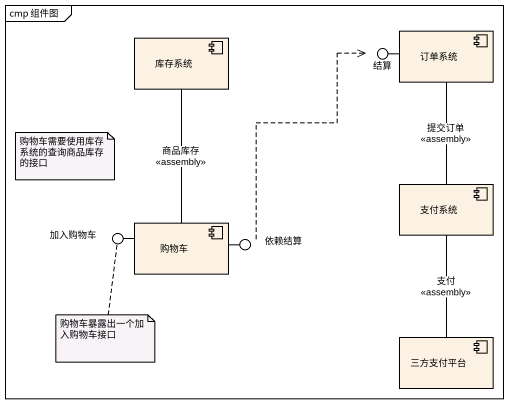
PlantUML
@startuml
mainframe cmp 组件图
component 库存系统
() 结算
component 订单系统
component 支付系统
() 加入购物车
component 购物车
() 依赖结算
component 三方支付平台
订单系统 -left- 结算
购物车 -left- 加入购物车
购物车 -right- 依赖结算
订单系统 -- 支付系统 : 提交订单\n<<assembly>>
支付系统 -- 三方支付平台 : 支付\n<<assembly>>
购物车 -up- 库存系统 : 商品库存\n<<assembly>>
依赖结算 .up.> 结算
note as N1
  购物车需要使用库存系统的查询商品库存的接口
end note
note bottom of 加入购物车 : 购物车暴露出一个加入购物车接口
@enduml
